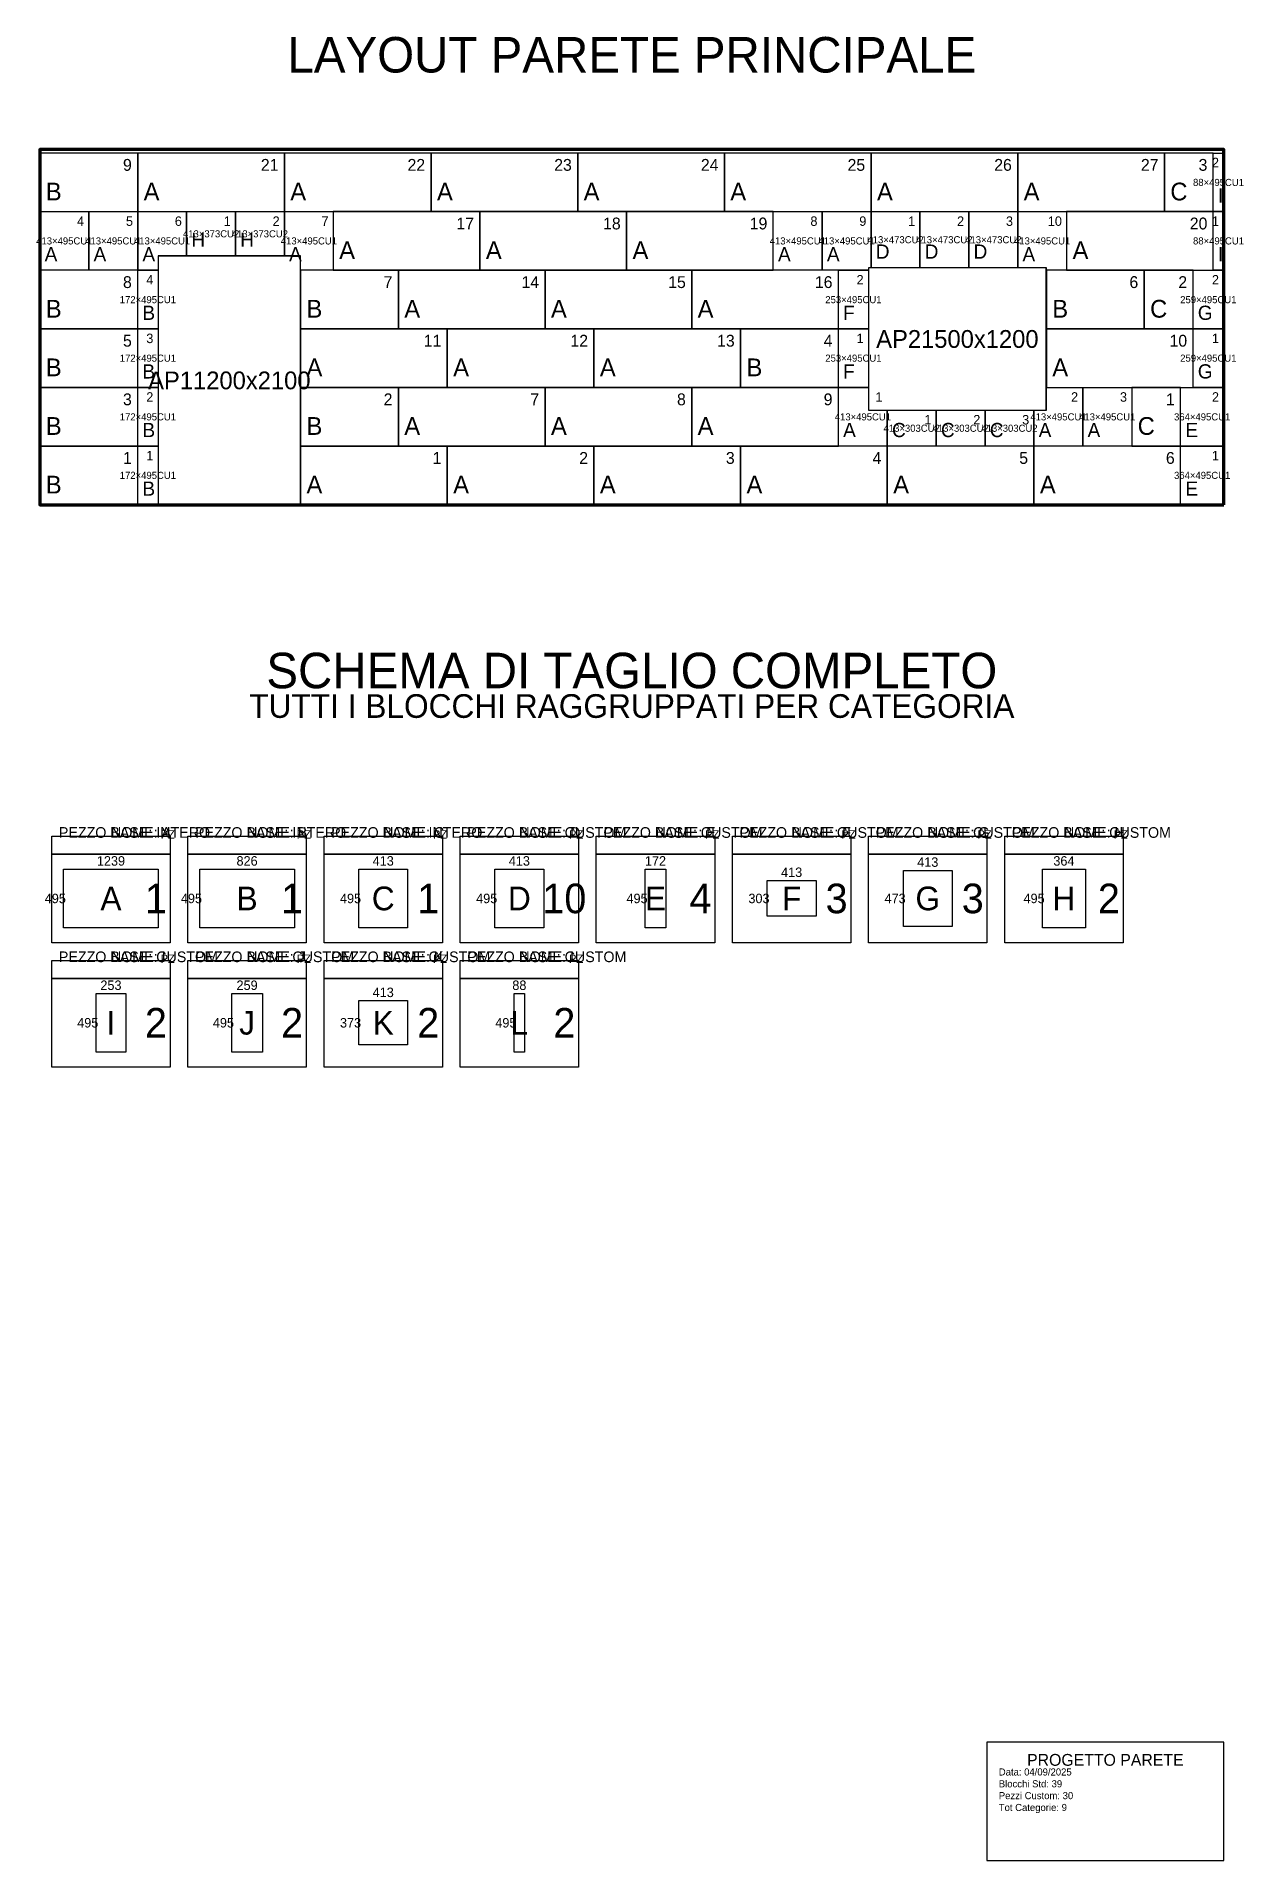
# Model space of a CAD drawing. Header units: metres. Extents: x -29 to 10167, y -11450 to 3954.
import ezdxf
from ezdxf.enums import TextEntityAlignment as Align

# ---------------------------------------------------------------- set-up
doc = ezdxf.new("R2010")
doc.units = ezdxf.units.M
for name, color, linetype in [('APERTURE', 1, 'Continuous'), ('BLOCCHI_CUSTOM', 3, 'Continuous'), ('BLOCCHI_STD', 7, 'Continuous'), ('CARTIGLIO', 7, 'Continuous'), ('PARETE', 5, 'Continuous'), ('QUOTE', 6, 'Continuous'), ('TAGLIO', 4, 'Continuous'), ('TESTI', 7, 'Continuous')]:
    doc.layers.add(name, color=color, linetype=linetype)

msp = doc.modelspace()

# ---------------------------------------------------------------- linework, layer by layer
at = {"layer": 'APERTURE'}
for points in [[(2200, 0), (2200, 2100), (1000, 2100), (1000, 0), (2200, 0)], [(8500, 800), (8500, 2000), (7000, 2000), (7000, 800), (8500, 800)]]:
    msp.add_lwpolyline(points, close=True, dxfattribs=at)
at = {"layer": 'BLOCCHI_CUSTOM'}
for points in [[(10000, 2970), (10000, 2475), (9912, 2475), (9912, 2970), (10000, 2970)], [(0, 1980), (0, 2475), (413, 2475), (413, 1980), (0, 1980)], [(413, 1980), (413, 2475), (826, 2475), (826, 1980), (413, 1980)], [(1000, 2102), (999, 2102), (999, 2102), (999, 2102), (999, 2102), (999, 2102), (999, 2101), (998, 2101), (998, 2101), (998, 2101), (998, 2101), (998, 2101), (998, 2100), (998, 2100), (998, 2100), (998, 1980), (826, 1980), (826, 2475), (1239, 2475), (1239, 2102), (1000, 2102), (1000, 2102), (1000, 2102)], [(1652, 2475), (1652, 2102), (1239, 2102), (1239, 2475), (1652, 2475)], [(2065, 2475), (2065, 2102), (1652, 2102), (1652, 2475), (2065, 2475)], [(2478, 2475), (2478, 1980), (2202, 1980), (2202, 2100), (2202, 2100), (2202, 2100), (2202, 2101), (2202, 2101), (2202, 2101), (2202, 2101), (2202, 2101), (2201, 2101), (2201, 2102), (2201, 2102), (2201, 2102), (2201, 2102), (2201, 2102), (2200, 2102), (2200, 2102), (2200, 2102), (2065, 2102), (2065, 2475), (2478, 2475)], [(6195, 1980), (6195, 2475), (6608, 2475), (6608, 1980), (6195, 1980)], [(7000, 2002), (6999, 2002), (6999, 2002), (6999, 2002), (6999, 2002), (6999, 2002), (6999, 2001), (6998, 2001), (6998, 2001), (6998, 2001), (6998, 2001), (6998, 2001), (6998, 2000), (6998, 2000), (6998, 2000), (6998, 1980), (6608, 1980), (6608, 2475), (7021, 2475), (7021, 2002), (7000, 2002), (7000, 2002), (7000, 2002)], [(7434, 2475), (7434, 2002), (7021, 2002), (7021, 2475), (7434, 2475)], [(7847, 2475), (7847, 2002), (7434, 2002), (7434, 2475), (7847, 2475)], [(8260, 2475), (8260, 2002), (7847, 2002), (7847, 2475), (8260, 2475)], [(8673, 2475), (8673, 1980), (8502, 1980), (8502, 2000), (8502, 2000), (8502, 2000), (8502, 2001), (8502, 2001), (8502, 2001), (8502, 2001), (8502, 2001), (8501, 2001), (8501, 2002), (8501, 2002), (8501, 2002), (8501, 2002), (8501, 2002), (8500, 2002), (8500, 2002), (8500, 2002), (8260, 2002), (8260, 2475), (8673, 2475)], [(9912, 2475), (10000, 2475), (10000, 1980), (9912, 1980), (9912, 2475)], [(998, 1485), (826, 1485), (826, 1980), (998, 1980), (998, 1485)], [(6745, 1485), (6745, 1980), (6998, 1980), (6998, 1485), (6745, 1485)], [(9741, 1485), (9741, 1980), (10000, 1980), (10000, 1485), (9741, 1485)], [(998, 990), (826, 990), (826, 1485), (998, 1485), (998, 990)], [(6745, 990), (6745, 1485), (6998, 1485), (6998, 990), (6745, 990)], [(9741, 990), (9741, 1485), (10000, 1485), (10000, 990), (9741, 990)], [(826, 495), (826, 990), (998, 990), (998, 495), (826, 495)], [(6998, 990), (6998, 800), (6998, 800), (6998, 800), (6998, 799), (6998, 799), (6998, 799), (6998, 799), (6998, 799), (6999, 799), (6999, 798), (6999, 798), (6999, 798), (6999, 798), (6999, 798), (7000, 798), (7000, 798), (7000, 798), (7158, 798), (7158, 495), (6745, 495), (6745, 990), (6998, 990)], [(8500, 798), (8500, 798), (8500, 798), (8501, 798), (8501, 798), (8501, 798), (8501, 798), (8501, 798), (8501, 799), (8502, 799), (8502, 799), (8502, 799), (8502, 799), (8502, 799), (8502, 800), (8502, 800), (8502, 800), (8502, 990), (8810, 990), (8810, 495), (8397, 495), (8397, 798), (8500, 798)], [(9223, 990), (9223, 495), (8810, 495), (8810, 990), (9223, 990)], [(9636, 495), (9636, 990), (10000, 990), (10000, 495), (9636, 495)], [(7571, 798), (7571, 495), (7158, 495), (7158, 798), (7571, 798)], [(7984, 798), (7984, 495), (7571, 495), (7571, 798), (7984, 798)], [(8397, 798), (8397, 495), (7984, 495), (7984, 798), (8397, 798)], [(998, 0), (826, 0), (826, 495), (998, 495), (998, 0)], [(10000, 0), (9636, 0), (9636, 495), (10000, 495), (10000, 0)]]:
    msp.add_lwpolyline(points, close=True, dxfattribs=at)
at = {"layer": 'BLOCCHI_STD'}
for points in [[(0, 2475), (826, 2475), (826, 2970), (0, 2970), (0, 2475)], [(826, 2475), (2065, 2475), (2065, 2970), (826, 2970), (826, 2475)], [(2065, 2475), (3304, 2475), (3304, 2970), (2065, 2970), (2065, 2475)], [(3304, 2475), (4543, 2475), (4543, 2970), (3304, 2970), (3304, 2475)], [(4543, 2475), (5782, 2475), (5782, 2970), (4543, 2970), (4543, 2475)], [(5782, 2475), (7021, 2475), (7021, 2970), (5782, 2970), (5782, 2475)], [(7021, 2475), (8260, 2475), (8260, 2970), (7021, 2970), (7021, 2475)], [(8260, 2475), (9499, 2475), (9499, 2970), (8260, 2970), (8260, 2475)], [(9499, 2475), (9912, 2475), (9912, 2970), (9499, 2970), (9499, 2475)], [(2478, 1980), (3717, 1980), (3717, 2475), (2478, 2475), (2478, 1980)], [(3717, 1980), (4956, 1980), (4956, 2475), (3717, 2475), (3717, 1980)], [(4956, 1980), (6195, 1980), (6195, 2475), (4956, 2475), (4956, 1980)], [(8673, 1980), (9912, 1980), (9912, 2475), (8673, 2475), (8673, 1980)], [(0, 1485), (826, 1485), (826, 1980), (0, 1980), (0, 1485)], [(2202, 1485), (3028, 1485), (3028, 1980), (2202, 1980), (2202, 1485)], [(3028, 1485), (4267, 1485), (4267, 1980), (3028, 1980), (3028, 1485)], [(4267, 1485), (5506, 1485), (5506, 1980), (4267, 1980), (4267, 1485)], [(5506, 1485), (6745, 1485), (6745, 1980), (5506, 1980), (5506, 1485)], [(8502, 1485), (9328, 1485), (9328, 1980), (8502, 1980), (8502, 1485)], [(9328, 1485), (9741, 1485), (9741, 1980), (9328, 1980), (9328, 1485)], [(0, 990), (826, 990), (826, 1485), (0, 1485), (0, 990)], [(2202, 990), (3441, 990), (3441, 1485), (2202, 1485), (2202, 990)], [(3441, 990), (4680, 990), (4680, 1485), (3441, 1485), (3441, 990)], [(4680, 990), (5919, 990), (5919, 1485), (4680, 1485), (4680, 990)], [(5919, 990), (6745, 990), (6745, 1485), (5919, 1485), (5919, 990)], [(8502, 990), (9741, 990), (9741, 1485), (8502, 1485), (8502, 990)], [(0, 495), (826, 495), (826, 990), (0, 990), (0, 495)], [(2202, 495), (3028, 495), (3028, 990), (2202, 990), (2202, 495)], [(3028, 495), (4267, 495), (4267, 990), (3028, 990), (3028, 495)], [(4267, 495), (5506, 495), (5506, 990), (4267, 990), (4267, 495)], [(5506, 495), (6745, 495), (6745, 990), (5506, 990), (5506, 495)], [(9223, 495), (9636, 495), (9636, 990), (9223, 990), (9223, 495)], [(0, 0), (826, 0), (826, 495), (0, 495), (0, 0)], [(2202, 0), (3441, 0), (3441, 495), (2202, 495), (2202, 0)], [(3441, 0), (4680, 0), (4680, 495), (3441, 495), (3441, 0)], [(4680, 0), (5919, 0), (5919, 495), (4680, 495), (4680, 0)], [(5919, 0), (7158, 0), (7158, 495), (5919, 495), (5919, 0)], [(7158, 0), (8397, 0), (8397, 495), (7158, 495), (7158, 0)], [(8397, 0), (9636, 0), (9636, 495), (8397, 495), (8397, 0)]]:
    msp.add_lwpolyline(points, dxfattribs=at)
at = {"layer": 'CARTIGLIO'}
for points in [[(100, -2800), (1100, -2800), (1100, -2950), (100, -2950), (100, -2800)], [(1250, -2800), (2250, -2800), (2250, -2950), (1250, -2950), (1250, -2800)], [(2400, -2800), (3400, -2800), (3400, -2950), (2400, -2950), (2400, -2800)], [(3550, -2800), (4550, -2800), (4550, -2950), (3550, -2950), (3550, -2800)], [(4700, -2800), (5700, -2800), (5700, -2950), (4700, -2950), (4700, -2800)], [(5850, -2800), (6850, -2800), (6850, -2950), (5850, -2950), (5850, -2800)], [(7000, -2800), (8000, -2800), (8000, -2950), (7000, -2950), (7000, -2800)], [(8150, -2800), (9150, -2800), (9150, -2950), (8150, -2950), (8150, -2800)], [(100, -2950), (1100, -2950), (1100, -3700), (100, -3700), (100, -2950)], [(1250, -2950), (2250, -2950), (2250, -3700), (1250, -3700), (1250, -2950)], [(2400, -2950), (3400, -2950), (3400, -3700), (2400, -3700), (2400, -2950)], [(3550, -2950), (4550, -2950), (4550, -3700), (3550, -3700), (3550, -2950)], [(4700, -2950), (5700, -2950), (5700, -3700), (4700, -3700), (4700, -2950)], [(5850, -2950), (6850, -2950), (6850, -3700), (5850, -3700), (5850, -2950)], [(7000, -2950), (8000, -2950), (8000, -3700), (7000, -3700), (7000, -2950)], [(8150, -2950), (9150, -2950), (9150, -3700), (8150, -3700), (8150, -2950)], [(100, -3850), (1100, -3850), (1100, -4000), (100, -4000), (100, -3850)], [(1250, -3850), (2250, -3850), (2250, -4000), (1250, -4000), (1250, -3850)], [(2400, -3850), (3400, -3850), (3400, -4000), (2400, -4000), (2400, -3850)], [(3550, -3850), (4550, -3850), (4550, -4000), (3550, -4000), (3550, -3850)], [(100, -4000), (1100, -4000), (1100, -4750), (100, -4750), (100, -4000)], [(1250, -4000), (2250, -4000), (2250, -4750), (1250, -4750), (1250, -4000)], [(2400, -4000), (3400, -4000), (3400, -4750), (2400, -4750), (2400, -4000)], [(3550, -4000), (4550, -4000), (4550, -4750), (3550, -4750), (3550, -4000)], [(8000, -11450), (10000, -11450), (10000, -10450), (8000, -10450), (8000, -11450)]]:
    msp.add_lwpolyline(points, dxfattribs=at)
at = {"layer": 'PARETE', "lineweight": 100}
msp.add_lwpolyline([(10000, 0), (10000, 3000), (0, 3000), (0, 0), (10000, 0)], close=True, dxfattribs=at)
at = {"layer": 'TAGLIO', "color": 1}
for points in [[(200, -3078), (1000, -3078), (1000, -3572), (200, -3572), (200, -3078)], [(1350, -3078), (2150, -3078), (2150, -3572), (1350, -3572), (1350, -3078)], [(2694, -3078), (3106, -3078), (3106, -3572), (2694, -3572), (2694, -3078)]]:
    msp.add_lwpolyline(points, dxfattribs=at)
at = {"layer": 'TAGLIO', "color": 3}
for points in [[(3844, -3078), (4256, -3078), (4256, -3572), (3844, -3572), (3844, -3078)], [(5114, -3078), (5286, -3078), (5286, -3572), (5114, -3572), (5114, -3078)], [(8468, -3078), (8832, -3078), (8832, -3572), (8468, -3572), (8468, -3078)], [(6144, -3174), (6556, -3174), (6556, -3476), (6144, -3476), (6144, -3174)], [(7294, -3088), (7706, -3088), (7706, -3562), (7294, -3562), (7294, -3088)], [(474, -4128), (726, -4128), (726, -4622), (474, -4622), (474, -4128)], [(1620, -4128), (1880, -4128), (1880, -4622), (1620, -4622), (1620, -4128)], [(4006, -4128), (4094, -4128), (4094, -4622), (4006, -4622), (4006, -4128)], [(2694, -4188), (3106, -4188), (3106, -4562), (2694, -4562), (2694, -4188)]]:
    msp.add_lwpolyline(points, dxfattribs=at)

# ---------------------------------------------------------------- texts
at = {"layer": 'QUOTE'}
for s, p in [('1239', (600, -3008)), ('826', (1750, -3008)), ('413', (2900, -3008)), ('413', (4050, -3008)), ('172', (5200, -3008)), ('413', (6350, -3104)), ('413', (7500, -3018)), ('364', (8650, -3008)), ('495', (130, -3325)), ('495', (1280, -3325)), ('495', (2624, -3325)), ('495', (3774, -3325)), ('495', (5044, -3325)), ('303', (6074, -3325)), ('473', (7224, -3325)), ('495', (8398, -3325)), ('253', (600, -4058)), ('259', (1750, -4058)), ('413', (2900, -4118)), ('88', (4050, -4058)), ('495', (404, -4375)), ('495', (1550, -4375)), ('373', (2624, -4375)), ('495', (3936, -4375))]:
    msp.add_text(s, height=80, dxfattribs=at).set_placement(p, align=Align.MIDDLE_CENTER)
at = {"layer": 'TESTI'}
for s, height, p in [('LAYOUT PARETE PRINCIPALE', 300, (5000, 3800)), ('AP21500x1200', 150, (7750, 1400)), ('AP11200x2100', 150, (1600, 1050)), ('SCHEMA DI TAGLIO COMPLETO', 300, (5000, -1400)), ('TUTTI I BLOCCHI RAGGRUPPATI PER CATEGORIA', 200, (5000, -1700)), ('PROGETTO PARETE', 100, (9000, -10600))]:
    msp.add_text(s, height=height, dxfattribs=at).set_placement(p, align=Align.MIDDLE_CENTER)
at = {"layer": 'TESTI', "color": 4}
for s, p in [('2', (9960, 2930)), ('4', (373, 2435)), ('5', (786, 2435)), ('6', (1199, 2435)), ('1', (1612, 2435)), ('2', (2025, 2435)), ('7', (2438, 2435)), ('8', (6568, 2435)), ('9', (6981, 2435)), ('1', (7394, 2435)), ('2', (7807, 2435)), ('3', (8220, 2435)), ('10', (8633, 2435)), ('1', (9960, 2435)), ('4', (958, 1940)), ('2', (6958, 1940)), ('2', (9960, 1940)), ('3', (958, 1445)), ('1', (6958, 1445)), ('1', (9960, 1445)), ('2', (958, 950)), ('1', (7118, 950)), ('2', (8770, 950)), ('3', (9183, 950)), ('2', (9960, 950)), ('1', (7531, 758)), ('2', (7944, 758)), ('3', (8357, 758)), ('1', (958, 455)), ('1', (9960, 455))]:
    msp.add_text(s, height=80, dxfattribs=at).set_placement(p, align=Align.TOP_RIGHT)
at = {"layer": 'TESTI', "color": 2}
for s, p in [('9', (776, 2920)), ('21', (2015, 2920)), ('22', (3254, 2920)), ('23', (4493, 2920)), ('24', (5732, 2920)), ('25', (6971, 2920)), ('26', (8210, 2920)), ('27', (9449, 2920)), ('3', (9862, 2920)), ('17', (3667, 2425)), ('18', (4906, 2425)), ('19', (6145, 2425)), ('20', (9862, 2425)), ('8', (776, 1930)), ('7', (2978, 1930)), ('14', (4217, 1930)), ('15', (5456, 1930)), ('16', (6695, 1930)), ('6', (9278, 1930)), ('2', (9691, 1930)), ('5', (776, 1435)), ('11', (3391, 1435)), ('12', (4630, 1435)), ('13', (5869, 1435)), ('4', (6695, 1435)), ('10', (9691, 1435)), ('3', (776, 940)), ('2', (2978, 940)), ('7', (4217, 940)), ('8', (5456, 940)), ('9', (6695, 940)), ('1', (9586, 940)), ('1', (776, 445)), ('1', (3391, 445)), ('2', (4630, 445)), ('3', (5869, 445)), ('4', (7108, 445)), ('5', (8347, 445)), ('6', (9586, 445))]:
    msp.add_text(s, height=100, dxfattribs=at).set_placement(p, align=Align.TOP_RIGHT)
at = {"layer": 'TESTI', "color": 1}
for s, p in [('B', (50, 2525)), ('A', (876, 2525)), ('A', (2115, 2525)), ('A', (3354, 2525)), ('A', (4593, 2525)), ('A', (5832, 2525)), ('A', (7071, 2525)), ('A', (8310, 2525)), ('C', (9549, 2525)), ('A', (2528, 2030)), ('A', (3767, 2030)), ('A', (5006, 2030)), ('A', (8723, 2030)), ('B', (50, 1535)), ('B', (2252, 1535)), ('A', (3078, 1535)), ('A', (4317, 1535)), ('A', (5556, 1535)), ('B', (8552, 1535)), ('C', (9378, 1535)), ('B', (50, 1040)), ('A', (2252, 1040)), ('A', (3491, 1040)), ('A', (4730, 1040)), ('B', (5969, 1040)), ('A', (8552, 1040)), ('B', (50, 545)), ('B', (2252, 545)), ('A', (3078, 545)), ('A', (4317, 545)), ('A', (5556, 545)), ('C', (9273, 545)), ('B', (50, 50)), ('A', (2252, 50)), ('A', (3491, 50)), ('A', (4730, 50)), ('A', (5969, 50)), ('A', (7208, 50)), ('A', (8447, 50))]:
    msp.add_text(s, height=150, dxfattribs=at).set_placement(p, align=Align.BOTTOM_LEFT)
at = {"layer": 'TESTI', "color": 8}
for s, p in [('88×495CU1', (9956, 2722)), ('413×373CU2', (1446, 2288)), ('413×373CU2', (1858, 2288)), ('413×495CU1', (206, 2228)), ('413×495CU1', (620, 2228)), ('413×495CU1', (1032, 2228)), ('413×495CU1', (2272, 2228)), ('413×495CU1', (6402, 2228)), ('413×495CU1', (6814, 2228)), ('413×473CU2', (7228, 2238)), ('413×473CU2', (7640, 2238)), ('413×473CU2', (8054, 2238)), ('413×495CU1', (8466, 2228)), ('88×495CU1', (9956, 2228)), ('172×495CU1', (912, 1732)), ('253×495CU1', (6872, 1732)), ('259×495CU1', (9870, 1732)), ('172×495CU1', (912, 1238)), ('253×495CU1', (6872, 1238)), ('259×495CU1', (9870, 1238)), ('172×495CU1', (912, 742)), ('413×495CU1', (6952, 742)), ('413×495CU1', (8604, 742)), ('413×495CU1', (9016, 742)), ('364×495CU1', (9818, 742)), ('413×303CU2', (7364, 646)), ('413×303CU2', (7778, 646)), ('413×303CU2', (8190, 646)), ('172×495CU1', (912, 248)), ('364×495CU1', (9818, 248))]:
    msp.add_text(s, height=60, dxfattribs=at).set_placement(p, align=Align.MIDDLE_CENTER)
at = {"layer": 'TESTI', "color": 3}
for s, p in [('I', (9952, 2515)), ('A', (40, 2020)), ('A', (453, 2020)), ('A', (866, 2020)), ('H', (1279, 2142)), ('H', (1692, 2142)), ('A', (2105, 2020)), ('A', (6235, 2020)), ('A', (6648, 2020)), ('D', (7061, 2042)), ('D', (7474, 2042)), ('D', (7887, 2042)), ('A', (8300, 2020)), ('I', (9952, 2020)), ('B', (866, 1525)), ('F', (6785, 1525)), ('G', (9781, 1525)), ('B', (866, 1030)), ('F', (6785, 1030)), ('G', (9781, 1030)), ('B', (866, 535)), ('A', (6785, 535)), ('C', (7198, 535)), ('C', (7611, 535)), ('C', (8024, 535)), ('A', (8437, 535)), ('A', (8850, 535)), ('E', (9676, 535)), ('B', (866, 40)), ('E', (9676, 40))]:
    msp.add_text(s, height=120, dxfattribs=at).set_placement(p, align=Align.BOTTOM_LEFT)
at = {"layer": 'TESTI'}
for s, height, p in [('PEZZO BASE: INTERO', 90, (160, -2840)), ('NOME: A', 90, (600, -2840)), ('PZ', 70, (1020, -2840)), ('PEZZO BASE: INTERO', 90, (1310, -2840)), ('NOME: B', 90, (1750, -2840)), ('PZ', 70, (2170, -2840)), ('PEZZO BASE: INTERO', 90, (2460, -2840)), ('NOME: C', 90, (2900, -2840)), ('PZ', 70, (3320, -2840)), ('PEZZO BASE: CUSTOM', 90, (3610, -2840)), ('NOME: D', 90, (4050, -2840)), ('PZ', 70, (4470, -2840)), ('PEZZO BASE: CUSTOM', 90, (4760, -2840)), ('NOME: E', 90, (5200, -2840)), ('PZ', 70, (5620, -2840)), ('PEZZO BASE: CUSTOM', 90, (5910, -2840)), ('NOME: F', 90, (6350, -2840)), ('PZ', 70, (6770, -2840)), ('PEZZO BASE: CUSTOM', 90, (7060, -2840)), ('NOME: G', 90, (7500, -2840)), ('PZ', 70, (7920, -2840)), ('PEZZO BASE: CUSTOM', 90, (8210, -2840)), ('NOME: H', 90, (8650, -2840)), ('PZ', 70, (9070, -2840)), ('PEZZO BASE: CUSTOM', 90, (160, -3890)), ('NOME: I', 90, (600, -3890)), ('PZ', 70, (1020, -3890)), ('PEZZO BASE: CUSTOM', 90, (1310, -3890)), ('NOME: J', 90, (1750, -3890)), ('PZ', 70, (2170, -3890)), ('PEZZO BASE: CUSTOM', 90, (2460, -3890)), ('NOME: K', 90, (2900, -3890)), ('PZ', 70, (3320, -3890)), ('PEZZO BASE: CUSTOM', 90, (3610, -3890)), ('NOME: L', 90, (4050, -3890)), ('PZ', 70, (4470, -3890)), ('Data: 04/09/2025', 60, (8100, -10750)), ('Blocchi Std: 39', 60, (8100, -10850)), ('Pezzi Custom: 30', 60, (8100, -10950)), ('Tot Categorie: 9', 60, (8100, -11050))]:
    msp.add_text(s, height=height, dxfattribs=at).set_placement(p, align=Align.BOTTOM_LEFT)
at = {"layer": 'TESTI', "color": 1}
for s, height, p in [('A', 200, (600, -3325)), ('1', 250, (980, -3325)), ('B', 200, (1750, -3325)), ('1', 250, (2130, -3325)), ('C', 200, (2900, -3325)), ('1', 250, (3280, -3325))]:
    msp.add_text(s, height=height, dxfattribs=at).set_placement(p, align=Align.MIDDLE_CENTER)
at = {"layer": 'TESTI', "color": 3}
for s, height, p in [('D', 200, (4050, -3325)), ('10', 250, (4430, -3325)), ('E', 200, (5200, -3325)), ('4', 250, (5580, -3325)), ('F', 200, (6350, -3325)), ('3', 250, (6730, -3325)), ('G', 200, (7500, -3325)), ('3', 250, (7880, -3325)), ('H', 200, (8650, -3325)), ('2', 250, (9030, -3325)), ('I', 200, (600, -4375)), ('2', 250, (980, -4375)), ('J', 200, (1750, -4375)), ('2', 250, (2130, -4375)), ('K', 200, (2900, -4375)), ('2', 250, (3280, -4375)), ('L', 200, (4050, -4375)), ('2', 250, (4430, -4375))]:
    msp.add_text(s, height=height, dxfattribs=at).set_placement(p, align=Align.MIDDLE_CENTER)

doc.saveas('drawing.dxf')
